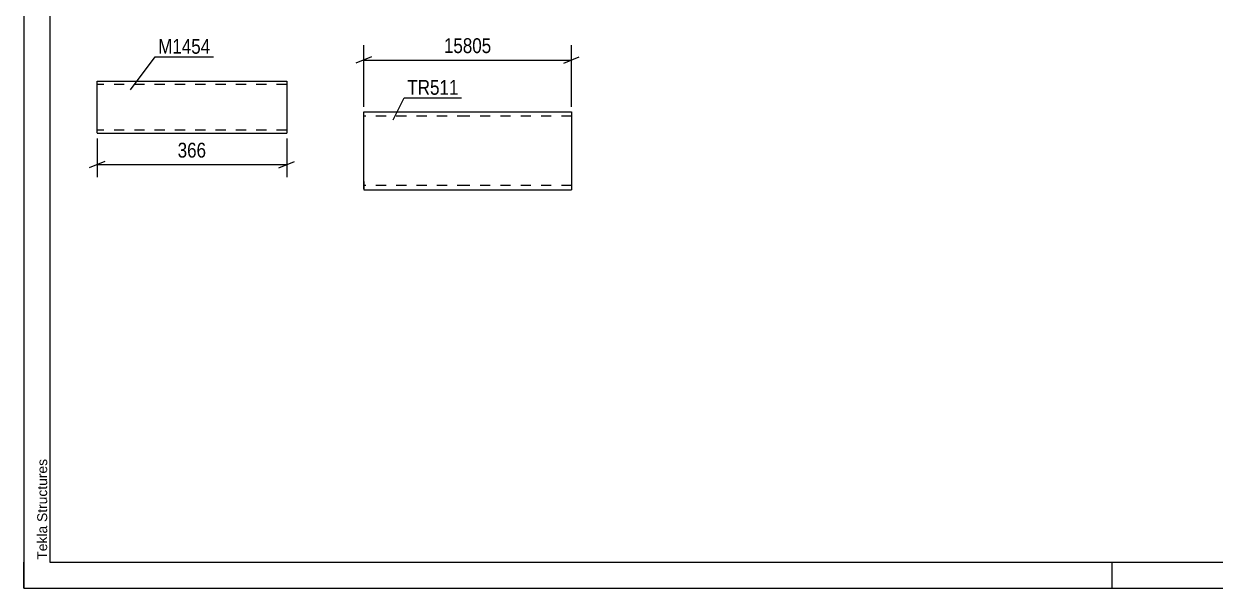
# Model space of a CAD drawing. Header units: millimetres. Extents: x 0 to 420, y 0 to 297.
# Drawn here: x 0 to 229.9, y 0 to 108.9 of the extents above; entities that cross this region are included whole.
import ezdxf

# ---------------------------------------------------------------- set-up
doc = ezdxf.new("R2010")
doc.units = ezdxf.units.MM
doc.linetypes.add('DXK_LINE_DOT2', pattern=[3.9198, 1.9599, -1.9599])
doc.styles.add('Arial', font='ARIAL.TTF', dxfattribs={"height": 0.2})
doc.styles.add('Arial Narrow', font='ARIALN.TTF', dxfattribs={"height": 0.2})

# ---------------------------------------------------------------- blocks, each defined once
blk = doc.blocks.new('Unknown-317404705-1115')
at = {"color": 5, "linetype": 'Continuous'}
for p, q in [((0, 297), (0, 0)), ((5, 292), (5, 5)), ((0, 0), (0, 5)), ((5, 5), (415, 5)), ((210, 0), (210, 5)), ((0, 0), (420, 0))]:
    blk.add_line(p, q, dxfattribs=at)
at = {"color": 174, "linetype": 'Continuous', "style": 'Arial'}
blk.add_text('Tekla Structures', height=1.9102, rotation=90, dxfattribs=at).set_placement((4.5, 5.5))
blk = doc.blocks.new('Part-317404705-8963 - 8962')
at = {"color": 2, "linetype": 'Continuous'}
for p, q in [((14.12, 87.86), (14.12, 97.77)), ((14.12, 97.77), (50.72, 97.77)), ((50.72, 97.77), (50.72, 87.77)), ((14.12, 87.86), (14.12, 87.77)), ((14.12, 87.77), (50.72, 87.77))]:
    blk.add_line(p, q, dxfattribs=at)
at = {"color": 7, "linetype": 'DXK_LINE_DOT2'}
for p, q in [((50.72, 97.17), (14.12, 97.17)), ((50.72, 97.67), (50.72, 97.77)), ((14.12, 88.37), (14.12, 88.41)), ((50.72, 88.37), (14.12, 88.37)), ((50.72, 88.37), (50.72, 88.41))]:
    blk.add_line(p, q, dxfattribs=at)
blk = doc.blocks.new('Part-317404705-9008 - 9007')
at = {"color": 2, "linetype": 'Continuous'}
for p, q in [((65.57, 78.47), (65.57, 91.87)), ((65.57, 91.87), (85.57, 91.87)), ((85.67, 91.87), (105.67, 91.87)), ((105.67, 91.87), (105.67, 91.75)), ((105.67, 91.75), (105.67, 76.87)), ((65.57, 78.47), (65.57, 76.87)), ((65.57, 76.87), (85.57, 76.87)), ((85.67, 76.87), (105.67, 76.87))]:
    blk.add_line(p, q, dxfattribs=at)
at = {"color": 7, "linetype": 'DXK_LINE_DOT2'}
for p, q in [((85.57, 91.07), (65.57, 91.07)), ((105.67, 91.07), (85.67, 91.07)), ((65.57, 77), (65.57, 78.47)), ((65.57, 77.67), (65.57, 77.74)), ((85.57, 77.67), (65.57, 77.67)), ((105.67, 77.67), (85.67, 77.67)), ((105.67, 77.67), (105.67, 77.74))]:
    blk.add_line(p, q, dxfattribs=at)
blk = doc.blocks.new('StraightDimension-317404705-9217 - 8962')
at = {"color": 7, "linetype": 'Continuous'}
for p, q in [((14.12, 86.77), (14.12, 79.31)), ((50.72, 86.77), (50.72, 79.31)), ((15.62, 82.31), (12.62, 81.11)), ((14.12, 81.71), (50.72, 81.71)), ((49.22, 81.11), (52.22, 82.31))]:
    blk.add_line(p, q, dxfattribs=at)
at = {"color": 0}
blk.add_wipeout([(35.76, 82.46), (35.76, 86.66), (29.08, 86.66), (29.08, 82.46)], dxfattribs=at)
at = {"color": 3, "style": 'Arial Narrow'}
blk.add_text('366', height=2.863, dxfattribs=at).set_placement((29.68, 83.06))
blk = doc.blocks.new('StraightDimension-317404705-9253 - 9007')
at = {"color": 7, "linetype": 'Continuous'}
for p, q in [((65.57, 92.87), (65.57, 104.72)), ((105.67, 92.87), (105.67, 104.72)), ((67.07, 102.47), (64.07, 101.27)), ((65.57, 101.87), (105.67, 101.87)), ((104.17, 101.27), (107.17, 102.47))]:
    blk.add_line(p, q, dxfattribs=at)
at = {"color": 0}
blk.add_wipeout([(90.79, 102.62), (90.79, 106.82), (80.45, 106.82), (80.45, 102.62)], dxfattribs=at)
at = {"color": 3, "style": 'Arial Narrow'}
blk.add_text('15805', height=2.863, dxfattribs=at).set_placement((81.05, 103.22))
blk = doc.blocks.new('Mark-317404705-9701 - 8962')
at = {"color": 0}
blk.add_wipeout([(35.97, 103.09), (35.97, 106.09), (25.92, 106.09), (25.92, 103.09)], dxfattribs=at)
blk.add_wipeout([(35.97, 103.09), (35.97, 106.09), (25.92, 106.09), (25.92, 103.09)], dxfattribs=at)
at = {"color": 30, "linetype": 'Continuous'}
for p, q in [((20.56, 96.12), (25.32, 102.49)), ((25.32, 102.49), (36.57, 102.49))]:
    blk.add_line(p, q, dxfattribs=at)
at = {"color": 3, "style": 'Arial Narrow'}
blk.add_text('M1454', height=2.863, dxfattribs=at).set_placement((25.92, 103.09))
blk = doc.blocks.new('Mark-317404705-9708 - 9007')
at = {"color": 0}
blk.add_wipeout([(83.87, 95.17), (83.87, 98.17), (74, 98.17), (74, 95.17)], dxfattribs=at)
blk.add_wipeout([(83.87, 95.17), (83.87, 98.17), (74, 98.17), (74, 95.17)], dxfattribs=at)
at = {"color": 30, "linetype": 'Continuous'}
for p, q in [((71.27, 90.37), (73.4, 94.57)), ((73.4, 94.57), (84.47, 94.57))]:
    blk.add_line(p, q, dxfattribs=at)
at = {"color": 3, "style": 'Arial Narrow'}
blk.add_text('TR511', height=2.863, dxfattribs=at).set_placement((74, 95.17))

msp = doc.modelspace()

# ---------------------------------------------------------------- block references
for name in ['Unknown-317404705-1115', 'Part-317404705-8963 - 8962', 'Part-317404705-9008 - 9007']:
    msp.add_blockref(name, (0, 0))

# ---------------------------------------------------------------- next in the draw order: block references
for name in ['Mark-317404705-9701 - 8962', 'StraightDimension-317404705-9253 - 9007', 'StraightDimension-317404705-9217 - 8962']:
    msp.add_blockref(name, (0, 0))

# ---------------------------------------------------------------- next in the draw order: block references
msp.add_blockref('Mark-317404705-9708 - 9007', (0, 0))

doc.saveas('drawing.dxf')
